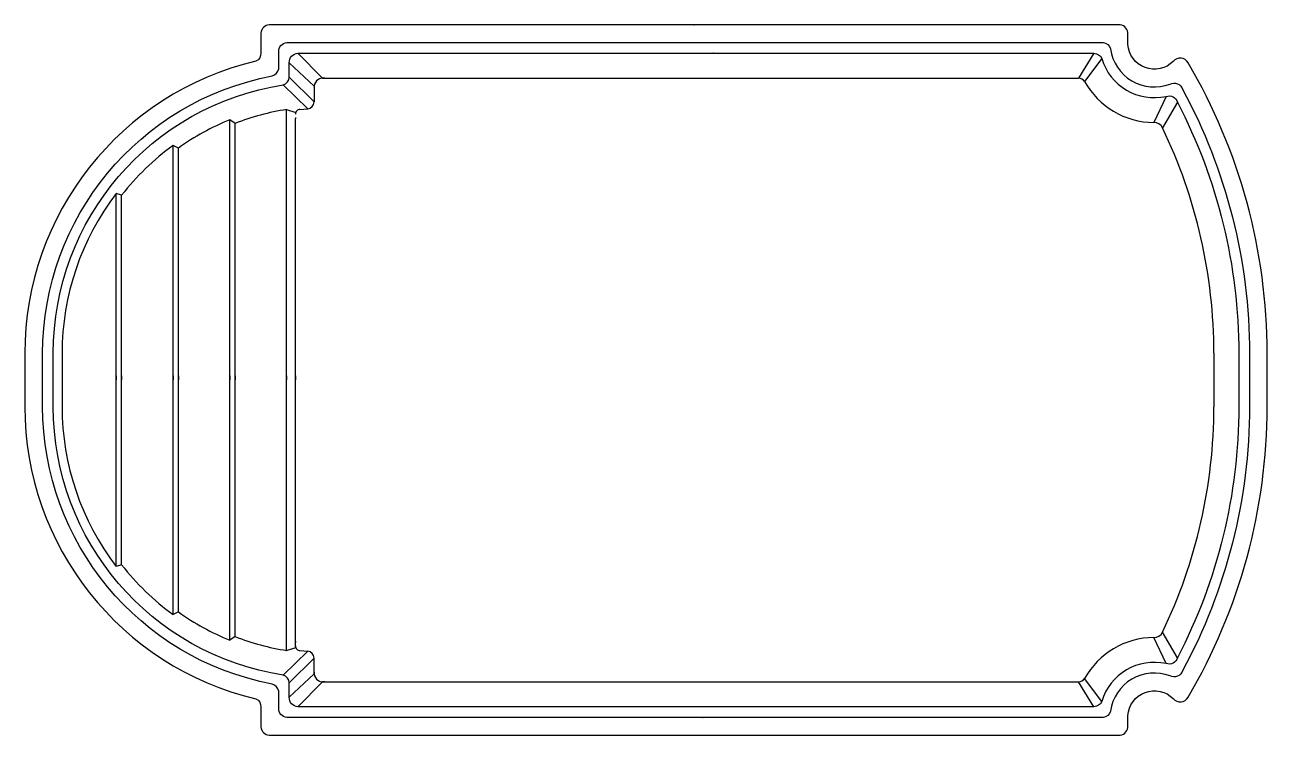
# Model space of a CAD drawing. Extents: x -1332.48 to -1325.48, y 300.71 to 304.71.
import ezdxf

# ---------------------------------------------------------------- set-up
doc = ezdxf.new("R2010")
doc.units = 0
doc.header["$LTSCALE"] = 10
doc.header["$MEASUREMENT"] = 0
doc.layers.get('0').update_dxf_attribs({"linetype": 'CONTINUOUS'})
doc.layers.add('Piscinas_Fibratec', color=4, linetype='CONTINUOUS')

msp = doc.modelspace()

# ---------------------------------------------------------------- linework, layer by layer
at = {"color": 1}
msp.add_line((-1325.7848, 302.8608), (-1325.7848, 302.5604), dxfattribs=at)
at = {"layer": 'Piscinas_Fibratec'}
for p, q in [((-1328.7149, 304.7106), (-1328.7129, 304.7106)), ((-1328.6652, 304.6106), (-1328.6632, 304.6106)), ((-1328.6652, 300.8106), (-1328.6632, 300.8106)), ((-1328.7149, 300.7106), (-1328.7129, 300.7106))]:
    msp.add_line(p, q, dxfattribs=at)
at = {"layer": 'Piscinas_Fibratec', "color": 1}
for p, q in [((-1330.9471, 304.5506), (-1330.8076, 304.4106)), ((-1328.6031, 304.5506), (-1328.6051, 304.5506)), ((-1326.4609, 304.5506), (-1326.547, 304.4106)), ((-1326.4172, 304.5217), (-1326.5135, 304.3919)), ((-1330.9946, 304.4976), (-1330.8546, 304.3648)), ((-1331.0288, 304.3726), (-1330.8909, 304.2369)), ((-1330.9946, 304.4158), (-1330.8546, 304.2768)), ((-1330.8546, 304.3648), (-1330.8546, 304.2768)), ((-1330.8076, 304.4106), (-1326.547, 304.4106)), ((-1330.7948, 304.4106), (-1330.8076, 304.4106)), ((-1328.7948, 304.4106), (-1328.7948, 304.4106)), ((-1328.7948, 304.4106), (-1328.7928, 304.4106)), ((-1326.0542, 304.3077), (-1326.1241, 304.1606)), ((-1331.0096, 304.2339), (-1331.0096, 304.2339)), ((-1331.0096, 304.2339), (-1330.9584, 304.217)), ((-1331.0096, 301.1873), (-1331.0096, 304.2339)), ((-1330.9346, 304.2342), (-1330.8909, 304.2369)), ((-1325.9903, 304.2748), (-1326.0747, 304.1306)), ((-1331.2996, 304.1557), (-1331.3296, 304.1761)), ((-1331.3296, 301.2451), (-1331.3296, 304.1761)), ((-1331.2996, 301.2655), (-1331.2996, 304.1557)), ((-1330.9596, 301.2104), (-1330.9596, 304.1832)), ((-1331.6196, 304.0165), (-1331.6496, 304.0319)), ((-1331.6496, 301.3893), (-1331.6496, 304.0319)), ((-1331.6196, 301.4046), (-1331.6196, 304.0165)), ((-1331.9396, 303.7506), (-1331.9696, 303.7608)), ((-1331.9696, 301.6604), (-1331.9696, 303.7608)), ((-1331.9396, 301.6706), (-1331.9396, 303.7506)), ((-1332.2748, 302.8608), (-1332.2748, 302.5604)), ((-1331.9696, 302.7337), (-1331.9696, 302.7107)), ((-1331.9696, 302.6875), (-1331.9696, 302.7105)), ((-1331.9396, 302.7337), (-1331.9396, 302.7107)), ((-1331.9396, 302.6875), (-1331.9396, 302.7105)), ((-1331.6496, 302.7337), (-1331.6496, 302.7107)), ((-1331.6496, 302.6875), (-1331.6496, 302.7105)), ((-1331.6196, 302.7337), (-1331.6196, 302.7107)), ((-1331.6196, 302.6875), (-1331.6196, 302.7105)), ((-1331.3296, 302.7337), (-1331.3296, 302.7107)), ((-1331.3296, 302.6875), (-1331.3296, 302.7105)), ((-1331.2996, 302.7337), (-1331.2996, 302.7107)), ((-1331.2996, 302.6875), (-1331.2996, 302.7105)), ((-1331.0096, 302.7337), (-1331.0096, 302.7107)), ((-1331.0096, 302.6875), (-1331.0096, 302.7105)), ((-1330.9596, 302.7337), (-1330.9596, 302.7107)), ((-1330.9596, 302.6875), (-1330.9596, 302.7105)), ((-1331.9396, 301.6706), (-1331.9696, 301.6604)), ((-1331.6196, 301.4046), (-1331.6496, 301.3893)), ((-1325.9903, 301.1464), (-1326.0747, 301.2906)), ((-1331.2996, 301.2655), (-1331.3296, 301.2451)), ((-1326.0542, 301.1135), (-1326.1241, 301.2606)), ((-1331.0288, 301.0486), (-1330.8909, 301.1843)), ((-1331.0096, 301.1873), (-1330.9584, 301.2042)), ((-1331.0096, 301.1873), (-1331.0096, 301.1873)), ((-1330.9946, 301.0054), (-1330.8546, 301.1444)), ((-1330.9346, 301.187), (-1330.8909, 301.1843)), ((-1330.8546, 301.0563), (-1330.8546, 301.1444)), ((-1330.9946, 300.9236), (-1330.8546, 301.0563)), ((-1330.9471, 300.8706), (-1330.8076, 301.0106)), ((-1330.8076, 301.0106), (-1326.547, 301.0106)), ((-1330.7948, 301.0106), (-1330.8076, 301.0106)), ((-1328.7948, 301.0106), (-1328.7948, 301.0106)), ((-1328.7948, 301.0106), (-1328.7928, 301.0106)), ((-1326.4609, 300.8706), (-1326.547, 301.0106)), ((-1326.4172, 300.8994), (-1326.5135, 301.0293)), ((-1328.6031, 300.8706), (-1328.6051, 300.8706))]:
    msp.add_line(p, q, dxfattribs=at)
at = {"layer": 'Piscinas_Fibratec'}
msp.add_lwpolyline([(-1325.4848, 302.5604), (-1325.4848, 302.8608, 0.13373), (-1325.9302, 304.4965, 0.545908), (-1326.0139, 304.5048, -0.645815), (-1326.2699, 304.6009), (-1326.2699, 304.6106), (-1326.2699, 304.6572, 0.397543), (-1326.3131, 304.7106), (-1331.1076, 304.7106, 0.37547), (-1331.1546, 304.6644), (-1331.1546, 304.553, -0.303952), (-1331.1832, 304.5054, 0.347844), (-1332.4848, 302.8608), (-1332.4848, 302.5604, 0.347844), (-1331.1832, 300.9158, -0.303952), (-1331.1546, 300.8681), (-1331.1546, 300.7567, 0.37547), (-1331.1076, 300.7106), (-1326.3131, 300.7106, 0.397543), (-1326.2699, 300.764), (-1326.2699, 300.8106), (-1326.2699, 300.8203, -0.645815), (-1326.0139, 300.9164, 0.545908), (-1325.9302, 300.9246, 0.13373)], format="xyb", close=True, dxfattribs=at)
at = {"layer": 'Piscinas_Fibratec', "color": 2}
for points in [[(-1331.0546, 300.8907), (-1331.0546, 300.9575, 0.298546), (-1331.091, 300.9984, -0.360371), (-1332.3848, 302.5604), (-1332.3848, 302.8608, -0.360371), (-1331.091, 304.4228, 0.298546), (-1331.0546, 304.4637), (-1331.0546, 304.5305), (-1331.0546, 304.5579, -0.412392), (-1331.0078, 304.6106), (-1326.4097, 304.6106, -0.300321), (-1326.3677, 304.5749, 0.479543), (-1326.032, 304.3767, -0.458035), (-1325.9616, 304.3488, -0.12463), (-1325.5848, 302.8608), (-1325.5848, 302.5604, -0.12463), (-1325.9616, 301.0724, -0.458035), (-1326.032, 301.0445, 0.479543), (-1326.3677, 300.8462, -0.300321), (-1326.4097, 300.8106), (-1331.0078, 300.8106, -0.412392), (-1331.0546, 300.8633)], [(-1330.9471, 300.8706, -0.41807), (-1330.9946, 300.9236), (-1330.9946, 301.0054, 0.300414), (-1331.0288, 301.0486, -0.369964), (-1332.3248, 302.5604), (-1332.3248, 302.8608, -0.369964), (-1331.0288, 304.3726, 0.300414), (-1330.9946, 304.4158), (-1330.9946, 304.4976, -0.41807), (-1330.9471, 304.5506), (-1326.4609, 304.5506, -0.282685), (-1326.4172, 304.5217, 0.392148), (-1326.0542, 304.3077, -0.424078), (-1325.9903, 304.2748, -0.120377), (-1325.6448, 302.8608), (-1325.6448, 302.5604, -0.120377), (-1325.9903, 301.1464, -0.424078), (-1326.0542, 301.1135, 0.392148), (-1326.4172, 300.8994, -0.282685), (-1326.4609, 300.8706)]]:
    msp.add_lwpolyline(points, format="xyb", close=True, dxfattribs=at)
at = {"layer": 'Piscinas_Fibratec', "color": 1}
for centre, radius, start, end in [((-1330.8047, 304.3607), 0.05, 90, 184.78083), ((-1326.5528, 304.3609), 0.05, 38.24067, 83.38474), ((-1326.1202, 304.6106), 0.45, 209.08075, 269.50619), ((-1330.7948, 302.8606), 1.39, 98.88659, 111.29146), ((-1330.9346, 304.2092), 0.025, 90, 183.79661), ((-1330.8956, 304.2776), 0.041, 276.54993, 358.77235), ((-1330.7948, 302.8606), 1.42, 112.12124, 125.50634), ((-1330.9096, 304.1859), 0.05, 176.97514, 184.78083), ((-1326.1205, 304.1107), 0.05, 23.42663, 94.12287), ((-1328.7115, 302.8608), 2.9267, 0.00005, 25.71378), ((-1330.7948, 302.8606), 1.45, 126.11914, 142.13566), ((-1330.7955, 302.8608), 1.4794, 142.52741, 179.99977), ((-1330.7955, 302.5604), 1.4794, 180.00023, 217.47259), ((-1328.7115, 302.5604), 2.9267, 334.28622, 359.99995), ((-1330.7948, 302.5606), 1.45, 217.86434, 233.88086), ((-1330.7948, 302.5606), 1.42, 234.49366, 247.87876), ((-1326.1205, 301.3104), 0.05, 265.87713, 336.57337), ((-1330.7948, 302.5606), 1.39, 248.70854, 261.11341), ((-1330.9096, 301.2353), 0.05, 175.21917, 183.02486), ((-1330.9346, 301.212), 0.025, 176.20339, 270), ((-1326.1202, 300.8106), 0.45, 90.49381, 150.91925), ((-1330.8956, 301.1435), 0.041, 1.22765, 83.45007), ((-1330.8047, 301.0605), 0.05, 175.21917, 270), ((-1326.5528, 301.0603), 0.05, 276.61526, 321.75933)]:
    msp.add_arc(centre, radius, start, end, dxfattribs=at)

doc.saveas('drawing.dxf')
